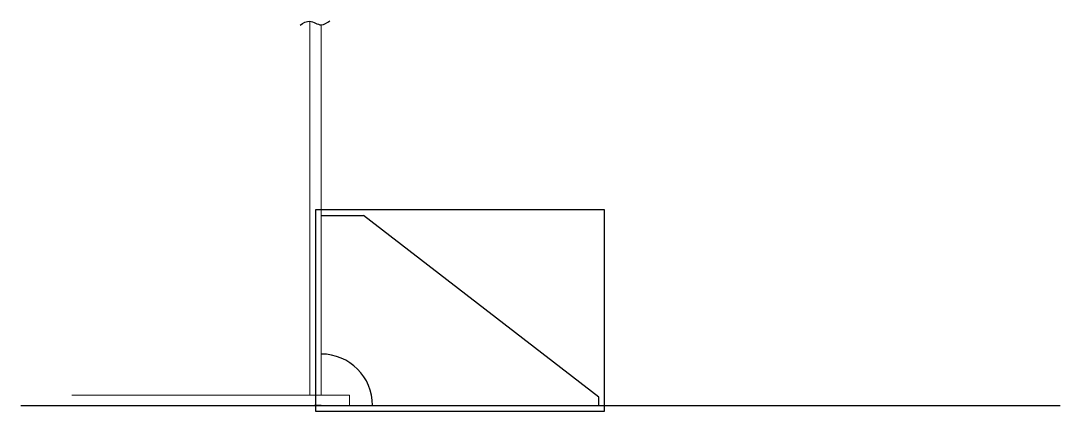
# Model space of a CAD drawing. Header units: millimetres. Extents: x 3774 to 7442, y 698 to 2075.
import ezdxf

# ---------------------------------------------------------------- set-up
doc = ezdxf.new("R2010")
doc.units = ezdxf.units.MM
for name, color, linetype in [('100-BT1', 7, 'Continuous'), ('100-DF1', 7, 'Continuous'), ('200-CO3', 7, 'Continuous'), ('200-DO4', 7, 'Continuous'), ('Braket', 30, 'Continuous'), ('Plate _Visible', 7, 'Continuous'), ('TEXT', 7, 'Continuous')]:
    doc.layers.add(name, color=color, linetype=linetype)

msp = doc.modelspace()

# ---------------------------------------------------------------- linework, layer by layer
at = {"color": 7, "linetype": 'Continuous'}
for p, q in [((4834.3, 1388.1), (4984.3, 1388.1)), ((5814.3, 748.1), (4984.3, 1388.1)), ((5814.3, 718.1), (5814.3, 748.1))]:
    msp.add_line(p, q, dxfattribs=at)
at = {"layer": '100-BT1', "color": 7, "linetype": 'Continuous', "lineweight": 15}
for p, q in [((4694.3, 754.1), (3954.3, 754.1)), ((4934.3, 754.1), (4694.3, 754.1)), ((4934.3, 754.1), (4934.3, 718.1))]:
    msp.add_line(p, q, dxfattribs=at)
at = {"layer": '100-DF1', "color": 7, "linetype": 'Continuous'}
msp.add_line((4834.3, 718.1), (4810.3, 718.1), dxfattribs=at)
at = {"layer": '200-CO3', "color": 7, "linetype": 'Continuous'}
msp.add_open_spline([(4760.5, 2059.7), (4771.6, 2067.1), (4795.6, 2082.9), (4832.3, 2051.5), (4854.8, 2067.8), (4864.8, 2075)], degree=3, knots=[0, 0, 0, 0, 36.605978, 78.644384, 112.275465, 112.275465, 112.275465, 112.275465], dxfattribs=at)
at = {"layer": '200-DO4', "color": 7, "lineweight": 15, "ltscale": 10}
for p, q in [((4794.3, 754.1), (4794.3, 2073.6)), ((4834.3, 754.1), (4834.3, 2060.7))]:
    msp.add_line(p, q, dxfattribs=at)
at = {"layer": 'Braket'}
for p, q in [((5834.3, 1408.1), (4814.3, 1408.1)), ((4814.3, 1408.1), (4814.3, 698.1)), ((5834.3, 698.1), (5834.3, 1408.1)), ((4814.3, 698.1), (5834.3, 698.1))]:
    msp.add_line(p, q, dxfattribs=at)
at = {"layer": 'Plate _Visible', "color": 3, "linetype": 'Continuous'}
msp.add_line((3774.3, 718.1), (7442.3, 718.1), dxfattribs=at)
at = {"layer": 'TEXT', "color": 4, "linetype": 'Continuous', "ltscale": 0.01}
msp.add_arc((4834.3, 718.1), 181.5, 0.0001, 90, dxfattribs=at)

doc.saveas('drawing.dxf')
